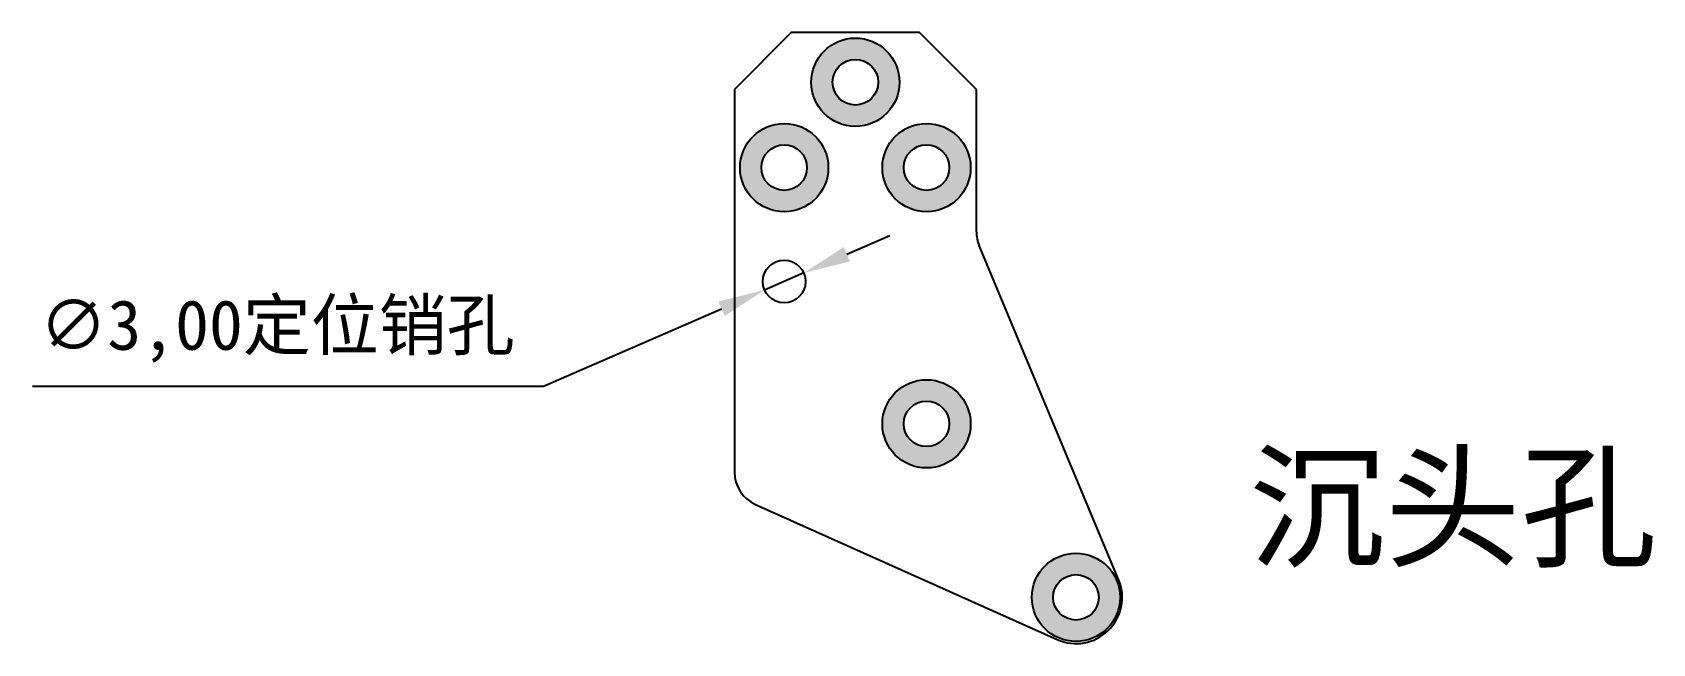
# Model space of a CAD drawing. Header units: millimetres. Extents: x -53 to 61, y -25 to 18.
import ezdxf

# ---------------------------------------------------------------- set-up
doc = ezdxf.new("R2010")
doc.units = ezdxf.units.MM
doc.header["$PDSIZE"] = -1
doc.dimstyles.new('ISO-25', dxfattribs={"dimtxt": 2.5, "dimasz": 2.5, "dimexe": 1.25, "dimexo": 0.625, "dimtad": 1, "dimtxsty": 'Standard', "dimcen": 2.5, "dimadec": 0, "dimazin": 0, "dimtfac": 1, "dimtmove": 0, "dimatfit": 3, "dimfxl": 1, "dimarcsym": 0})

# ---------------------------------------------------------------- blocks, each defined once
blk = doc.blocks.new('*D2')
at = {"color": 0, "lineweight": -2, "transparency": 16777216}
for p, q in [((4.4, 1.92), (7.43, 3.23)), ((1.38, 0.6), (-1.38, -0.6)), ((-16.91, -7.36), (-4.4, -1.92)), ((-52.82, -7.36), (-16.91, -7.36))]:
    blk.add_line(p, q, dxfattribs=at)
at = {"color": 0, "transparency": 16777216}
for points in [[(4.18, 2.42), (4.62, 1.41), (1.38, 0.6)], [(-4.62, -1.41), (-4.18, -2.42), (-1.38, -0.6)]]:
    blk.add_solid(points, dxfattribs=at)
at = {"layer": 'Defpoints', "color": 0, "transparency": 16777216}
for p in [(1.38, 0.6), (-1.38, -0.6)]:
    blk.add_point(p, dxfattribs=at)
at = {"color": 0, "transparency": 16777216, "insert": (-35.63, -3.5), "char_height": 3.5, "attachment_point": 5}
blk.add_mtext('∅3,00{\\fSimSun|b0|i0|c134|p2;定位销孔}', dxfattribs=at)

msp = doc.modelspace()

# ---------------------------------------------------------------- hatches: boundary and pattern name
h = msp.add_hatch(color=3)
h.dxf.hatch_style = 1
h.paths.add_polyline_path([(8.1, 14, 1), (1.9, 14, 1)])
h.paths.add_polyline_path([(3.4, 14, -1), (6.6, 14, -1)], flags=16)
h.paths.add_polyline_path([(3.1, 8, 1), (-3.1, 8, 1)])
h.paths.add_polyline_path([(-1.6, 8, -1), (1.6, 8, -1)], flags=16)
h.paths.add_polyline_path([(8.4, 8, 1), (11.6, 8, 1)], flags=0)
h.paths.add_polyline_path([(6.9, 8, 1), (13.1, 8, 1)])
h.paths.add_polyline_path([(11.6, 8, -1), (8.4, 8, -1)], flags=16)
h.paths.add_polyline_path([(6.9, -10, 1), (13.1, -10, 1)])
h.paths.add_polyline_path([(11.6, -10, -1), (8.4, -10, -1)], flags=16)
h.paths.add_polyline_path([(17.4, -22.187, 1), (23.6, -22.187, 1)])
h.paths.add_polyline_path([(22.1, -22.187, -1), (18.9, -22.187, -1)], flags=16)

# ---------------------------------------------------------------- linework, layer by layer
at = {"color": 7, "linetype": 'Continuous', "lineweight": 25}
for p, q in [((0.5, 17.5), (-3.5, 13.5)), ((9.5, 17.5), (0.5, 17.5)), ((13.5, 13.5), (9.5, 17.5)), ((-3.5, 13.5), (-3.5, -13.38)), ((13.5, 3.501), (13.5, 13.5)), ((23.499, -20.934), (13.693, 2.538)), ((-2.022, -15.662), (19.172, -25.153))]:
    msp.add_line(p, q, dxfattribs=at)
for centre, radius in [((5, 14), 3.1), ((5, 14), 1.6), ((0, 8), 3.1), ((10, 8), 3.1), ((0, 8), 1.6), ((10, 8), 1.6), ((0, 0), 1.5), ((10, -10), 3.1), ((10, -10), 1.6), ((20.5, -22.187), 3.1), ((20.5, -22.187), 1.6)]:
    msp.add_circle(centre, radius, dxfattribs=at)
for centre, radius, start, end in [((16, 3.501), 2.5, 180, 202.67378), ((-1, -13.38), 2.5, 180, 245.87652), ((20.5, -22.187), 3.25, 245.87652, 22.67378)]:
    msp.add_arc(centre, radius, start, end, dxfattribs=at)

# ---------------------------------------------------------------- texts
at = {"insert": (32.658, -12.336), "char_height": 7, "attachment_point": 1}
msp.add_mtext_dynamic_manual_height_columns('{\\fSimSun|b0|i0|c134|p2;\\C3;沉头孔}', width=33.0043, gutter_width=17.5, heights=[0], dxfattribs=at)

# ---------------------------------------------------------------- dimensions: what is measured, and where the dimension line sits
dim = msp.add_diameter_dim_2p(p1=(1.375, 0.599), p2=(-1.375, -0.599), text='<>{\\fSimSun|b0|i0|c134|p2;定位销孔}', dimstyle='ISO-25', override={"dimtxt": 3.5, "dimasz": 3.302, "dimexe": 1, "dimexo": 0, "dimgap": 1.524, "dimtih": 1, "dimtoh": 1, "dimzin": 1, "dimadec": 2, "dimtzin": 1})
dim.commit()
dim.dimension.update_dxf_attribs({"geometry": '*D2', "text_midpoint": (-35.628, -7.36), "dimtype": 163})

doc.saveas('drawing.dxf')
